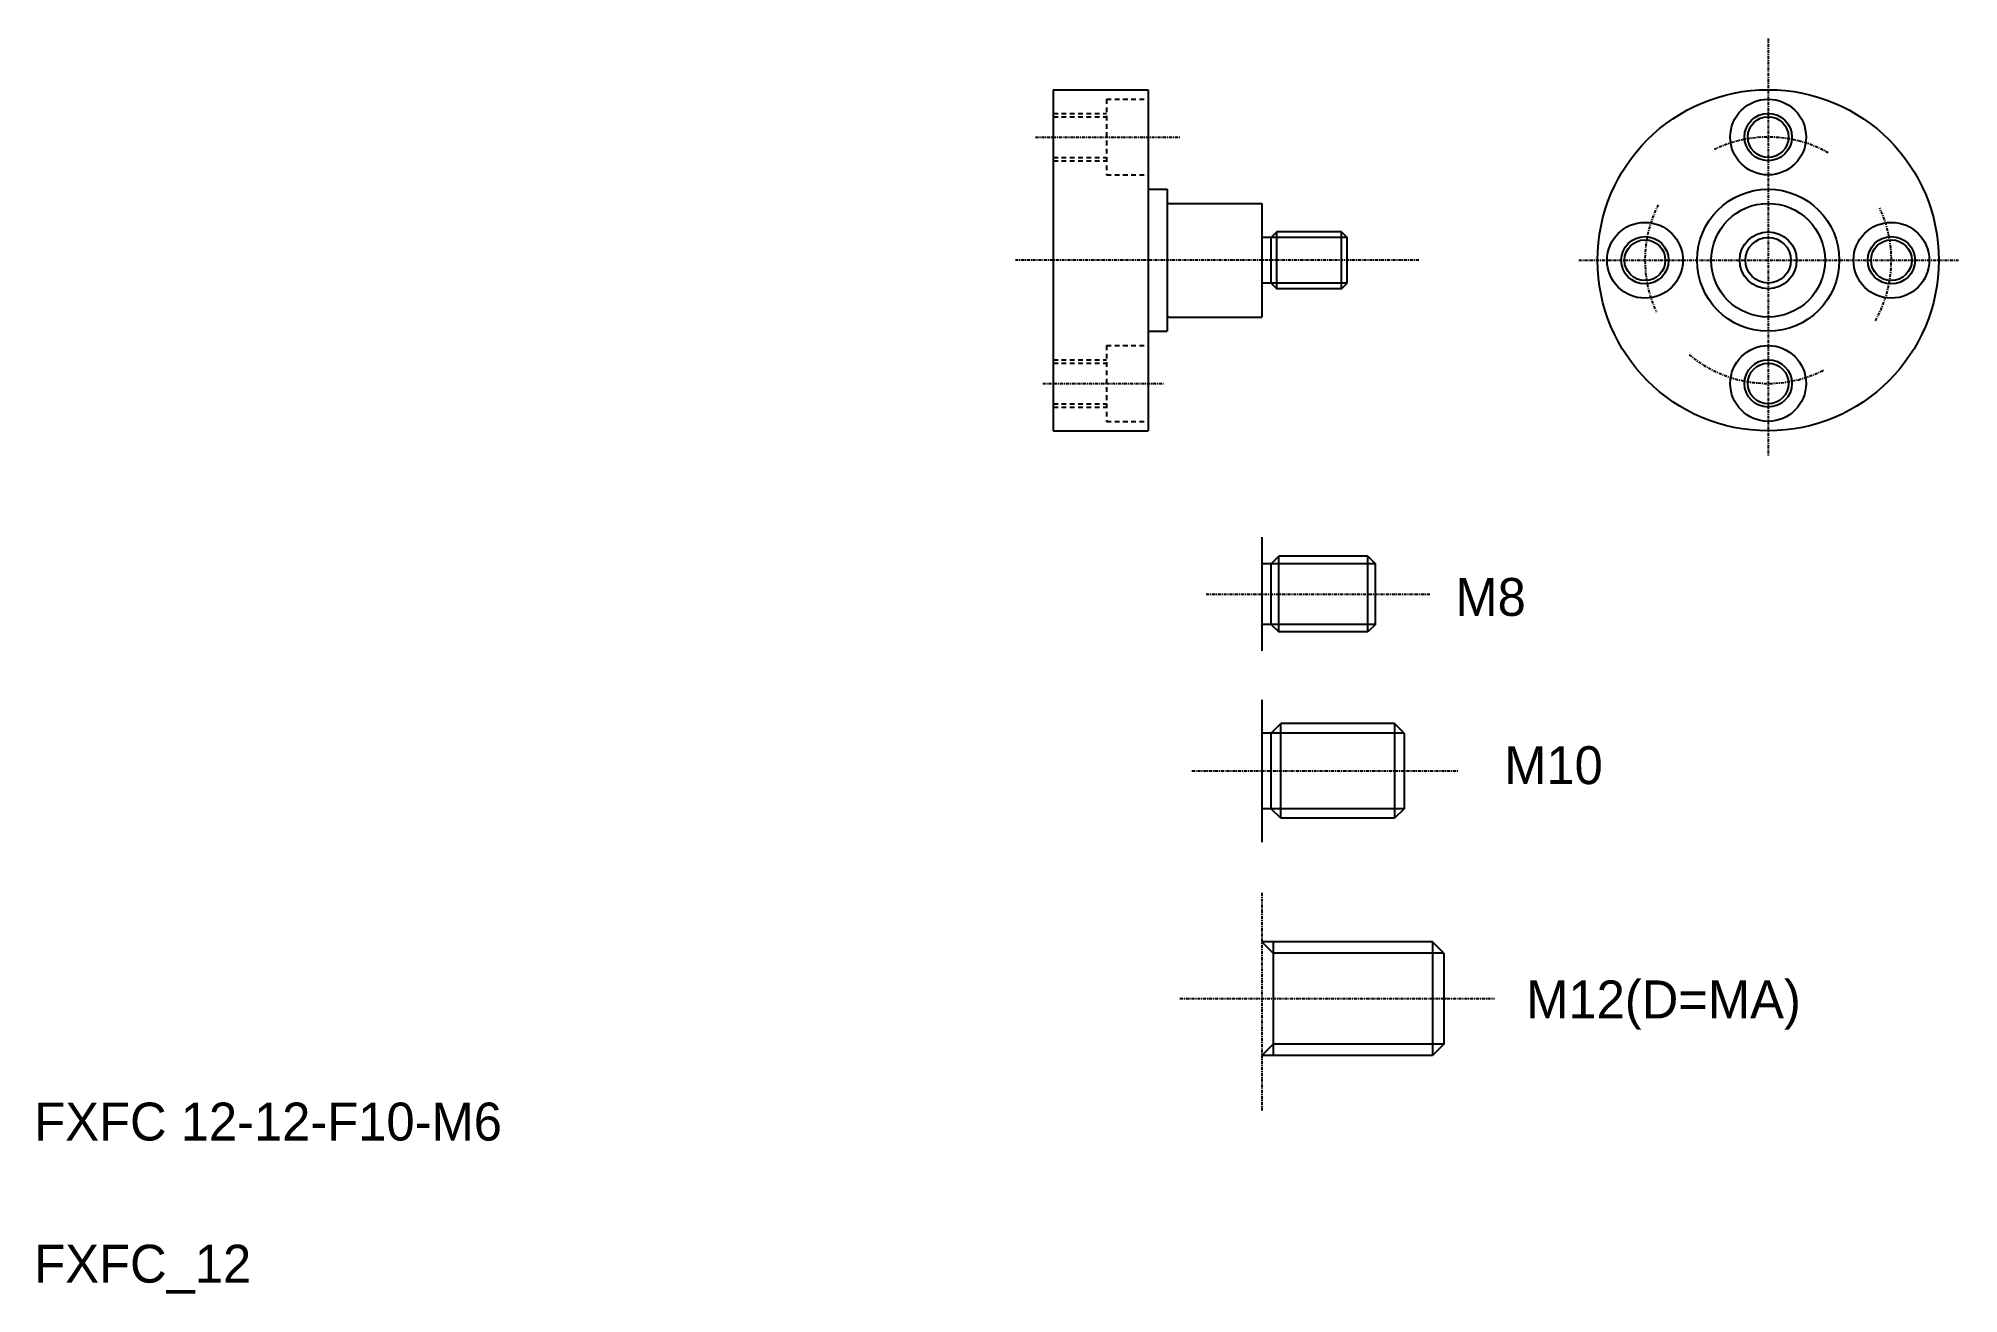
# Model space of a CAD drawing. Extents: x 10 to 213, y 9 to 141.
import ezdxf

# ---------------------------------------------------------------- set-up
doc = ezdxf.new("R2010")
doc.units = 0
doc.header["$LTSCALE"] = 0.25
doc.linetypes.add('CENTER', pattern=[2, 1.25, -0.25, 0.25, -0.25])
doc.linetypes.add('DASHED', pattern=[3.5, 2, -1.5])
doc.layers.get('0').update_dxf_attribs({"linetype": 'CONTINUOUS'})
doc.layers.add('CENTER', color=1, linetype='CENTER')

msp = doc.modelspace()

# ---------------------------------------------------------------- linework, layer by layer
for p, q in [((117.51, 135.89), (127.51, 135.89)), ((117.51, 135.89), (117.51, 99.89)), ((127.51, 135.89), (127.51, 99.89)), ((127.51, 126.89), (127.51, 126.89)), ((127.51, 125.39), (129.51, 125.39)), ((129.51, 125.39), (129.51, 110.39)), ((129.71, 123.89), (139.51, 123.89)), ((139.51, 123.89), (139.51, 111.89)), ((140.51, 120.29), (139.51, 120.29)), ((141.11, 120.89), (140.51, 120.29)), ((140.51, 115.49), (140.51, 120.29)), ((141.11, 114.89), (141.11, 120.89)), ((147.91, 120.89), (141.11, 120.89)), ((147.91, 114.89), (147.91, 120.89)), ((147.91, 120.89), (148.51, 120.29)), ((148.51, 115.49), (148.51, 120.29)), ((127.51, 117.89), (127.51, 117.89)), ((140.51, 115.49), (139.51, 115.49)), ((140.51, 115.49), (141.11, 114.89)), ((147.91, 114.89), (148.51, 115.49)), ((147.91, 114.89), (141.11, 114.89)), ((129.71, 111.89), (139.51, 111.89)), ((127.51, 110.39), (129.51, 110.39)), ((117.51, 99.89), (127.51, 99.89)), ((139.51, 88.67), (139.51, 76.67)), ((140.51, 85.87), (139.51, 85.87)), ((140.51, 85.87), (141.31, 86.67)), ((140.51, 79.47), (140.51, 85.87)), ((141.31, 78.67), (141.31, 86.67)), ((150.71, 86.67), (141.31, 86.67)), ((150.71, 78.67), (150.71, 86.67)), ((150.71, 86.67), (151.51, 85.87)), ((151.51, 79.47), (151.51, 85.87)), ((140.51, 79.47), (139.51, 79.47)), ((140.51, 79.47), (141.31, 78.67)), ((151.51, 79.47), (150.71, 78.67)), ((150.71, 78.67), (141.31, 78.67)), ((139.51, 71.5), (139.51, 56.5)), ((140.51, 68), (141.51, 69)), ((141.51, 59), (141.51, 69)), ((153.51, 69), (141.51, 69)), ((153.51, 69), (153.51, 59)), ((154.51, 68), (153.51, 69)), ((140.51, 68), (139.51, 68)), ((140.51, 60), (140.51, 68)), ((154.51, 68), (154.51, 60)), ((140.51, 60), (139.51, 60)), ((141.51, 59), (140.51, 60)), ((153.51, 59), (141.51, 59)), ((154.51, 60), (153.51, 59)), ((157.51, 45.98), (139.51, 45.98)), ((140.71, 45.98), (140.71, 33.98)), ((157.51, 45.98), (157.51, 33.98)), ((158.71, 44.78), (157.51, 45.98)), ((158.71, 44.78), (158.71, 35.18)), ((158.71, 35.18), (157.51, 33.98)), ((157.51, 33.98), (139.51, 33.98))]:
    msp.add_line(p, q)
at = {"color": 3, "linetype": 'DASHED'}
for p, q in [((123.11, 134.89), (123.11, 126.89)), ((123.11, 134.89), (127.51, 134.89)), ((117.51, 133.39), (123.11, 133.39)), ((117.51, 133.04), (123.11, 133.04)), ((117.51, 128.74), (123.11, 128.74)), ((117.51, 128.39), (123.11, 128.39)), ((123.11, 126.89), (127.51, 126.89)), ((117.51, 107.39), (123.11, 107.39)), ((123.11, 108.89), (127.51, 108.89)), ((123.11, 108.89), (123.11, 100.89)), ((117.51, 107.04), (123.11, 107.04)), ((117.51, 102.74), (123.11, 102.74)), ((117.51, 102.39), (123.11, 102.39)), ((123.11, 100.89), (127.51, 100.89))]:
    msp.add_line(p, q, dxfattribs=at)
at = {"color": 3}
for p, q in [((148.51, 120.29), (140.51, 120.29)), ((148.51, 115.49), (140.51, 115.49)), ((151.51, 85.87), (140.51, 85.87)), ((151.51, 79.47), (140.51, 79.47)), ((154.51, 68), (140.51, 68)), ((154.51, 60), (140.51, 60)), ((140.71, 44.78), (139.51, 45.98)), ((158.71, 44.78), (140.71, 44.78)), ((140.71, 35.18), (139.51, 33.98)), ((158.71, 35.18), (140.71, 35.18))]:
    msp.add_line(p, q, dxfattribs=at)
for centre, radius in [((192.93, 117.89), 18), ((192.93, 130.89), 4), ((192.93, 130.89), 2.15), ((192.93, 117.89), 7.5), ((192.93, 117.89), 6), ((179.93, 117.89), 4), ((205.93, 117.89), 4), ((179.93, 117.89), 2.15), ((192.93, 117.89), 3), ((205.93, 117.89), 2.15), ((192.93, 104.89), 4), ((192.93, 104.89), 2.15)]:
    msp.add_circle(centre, radius)
for centre in [(192.93, 130.89), (179.93, 117.89), (205.93, 117.89), (192.93, 104.89)]:
    msp.add_circle(centre, 2.5, dxfattribs=at)
at = {"color": 3, "linetype": 'CONTINUOUS'}
msp.add_circle((192.93, 117.89), 2.4, dxfattribs=at)
for centre, start, end in [((129.71, 124.09), 180, 270), ((129.71, 111.69), 90, 180)]:
    msp.add_arc(centre, 0.2, start, end)
at = {"layer": 'CENTER', "color": 1, "linetype": 'CENTER'}
for p, q in [((192.93, 141.3), (192.93, 97.23)), ((115.64, 130.89), (130.87, 130.89)), ((156.07, 117.89), (113.51, 117.89)), ((172.94, 117.89), (213.02, 117.89)), ((116.39, 104.89), (129.2, 104.89)), ((133.65, 82.67), (157.28, 82.67)), ((132.12, 64), (160.3, 64)), ((139.51, 51.13), (139.51, 28.13)), ((130.87, 39.98), (164.07, 39.98))]:
    msp.add_line(p, q, dxfattribs=at)
for start, end in [(60.8107, 115.8724), (153.2717, 204.8542), (330.6033, 25.1411), (230.1375, 296.9056)]:
    msp.add_arc((192.93, 117.89), 13, start, end, dxfattribs=at)

# ---------------------------------------------------------------- texts
for s, p in [('M8', (159.93, 80.36)), ('M10', (165.08, 62.61)), ('M12(D=MA)', (167.4, 37.89)), ('FXFC 12-12-F10-M6', (10, 25)), ('FXFC_12', (10, 10))]:
    msp.add_text(s, height=4).set_placement(p)

doc.saveas('drawing.dxf')
